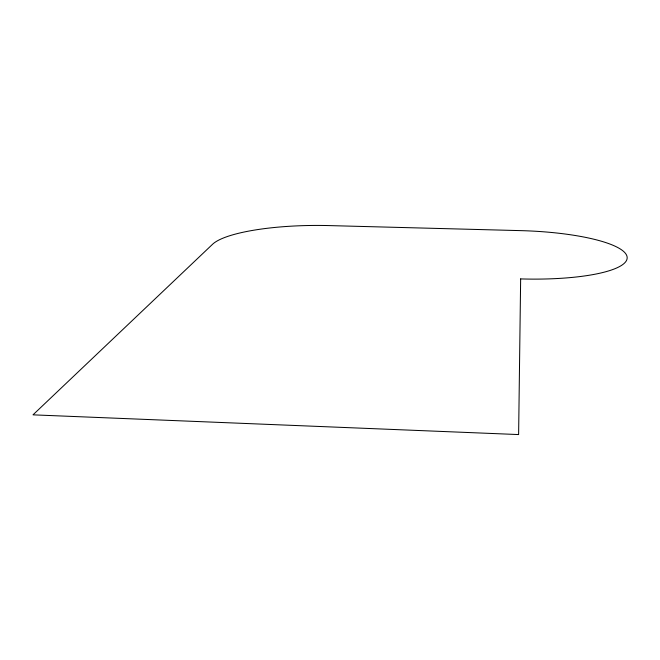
<?xml version="1.0" encoding="UTF-8"?>
<svg xmlns="http://www.w3.org/2000/svg" width="660" height="660" viewBox="0 0 660 660"><rect width="100%" height="100%" fill="white"/><g stroke="black" fill="none" stroke-linecap="round" stroke-linejoin="round"><path stroke-width="0.99" d="M520.649 278.908L518.62 434.569L33 414.843L212.553 244.282A103.678 23.488 -0.5 0 1 329.035 225.588L521.284 230.645A105.46 24.131 1.7 0 1 627.165 257.747A105.46 24.131 1.7 0 1 520.649 278.908"/></g></svg>
